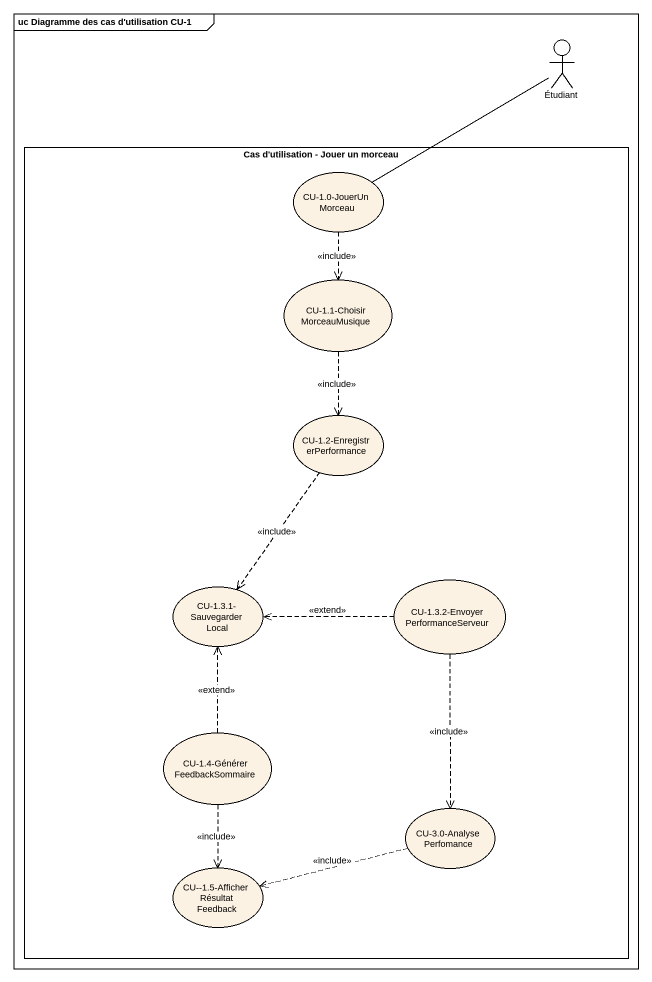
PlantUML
@startuml
mainframe uc Diagramme des cas d'utilisation CU-1
actor Étudiant
rectangle "Cas d'utilisation - Jouer un morceau" as Cas_d_utilisation_Jouer_un {
  usecase "CU-1.0-JouerUnMorceau" as CU_1_0_JouerUnMorceau
  usecase "CU-1.1-ChoisirMorceauMusique" as CU_1_1_ChoisirMorceauMusique
  usecase "CU-1.2-EnregistrerPerformance" as CU_1_2_EnregistrerPerformanc
  usecase "CU-1.3.1-SauvegarderLocal" as CU_1_3_1_SauvegarderLocal
  usecase "CU-1.3.2-EnvoyerPerformanceServeur" as CU_1_3_2
  usecase "CU-1.4-GénérerFeedbackSommaire" as CU_1_4_GénérerFeedbackSommai
  usecase "CU-3.0-AnalysePerfomance" as CU_3_0_AnalysePerfomance
  usecase "CU--1.5-AfficherRésultatFeedback" as CU_1_5_AfficherRésultatFeedb
}
Étudiant -left- CU_1_0_JouerUnMorceau
CU_1_0_JouerUnMorceau ..> CU_1_1_ChoisirMorceauMusique : <<include>>
CU_1_1_ChoisirMorceauMusique ..> CU_1_2_EnregistrerPerformanc : <<include>>
CU_1_2_EnregistrerPerformanc ..> CU_1_3_1_SauvegarderLocal : <<include>>
CU_1_3_2 .left.> CU_1_3_1_SauvegarderLocal : <<extend>>
CU_1_3_2 ..> CU_3_0_AnalysePerfomance : <<include>>
CU_1_4_GénérerFeedbackSommai .up.> CU_1_3_1_SauvegarderLocal : <<extend>>
CU_1_4_GénérerFeedbackSommai ..> CU_1_5_AfficherRésultatFeedb : <<include>>
CU_3_0_AnalysePerfomance .left.> CU_1_5_AfficherRésultatFeedb : <<include>>
@enduml
